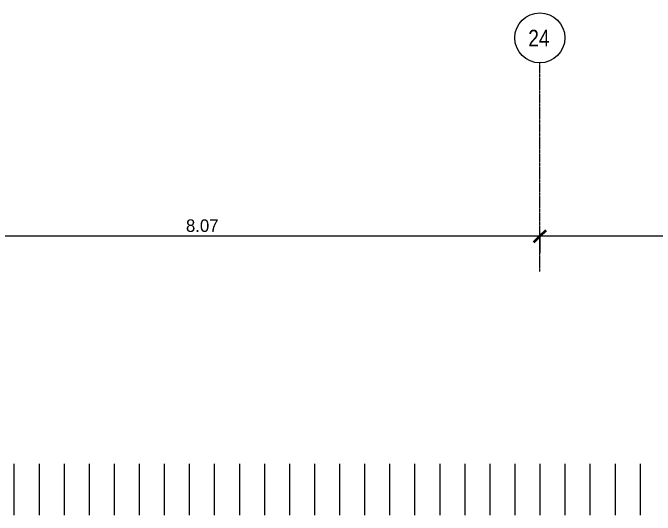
# Model space of a CAD drawing. Header units: centimetres. Extents: x -13467 to 3766, y -437 to 1921.
# Drawn here: x 276 to 1046, y 1319 to 1921 of the extents above; entities that cross this region are included whole.
import ezdxf

# ---------------------------------------------------------------- set-up
doc = ezdxf.new("R2010")
doc.units = ezdxf.units.CM
doc.linetypes.add('Grid Line', pattern=[2.2225, 1.27, -0.3175, 0.3175, -0.3175])
for name, color, linetype, lineweight in [('A-ANNO-DIMS', 7, 'Continuous', 9), ('A-ANNO-DIMS-100', 7, 'Continuous', 9), ('A-ROOF-PATT', 7, 'Continuous', 35), ('S-GRID', 7, 'Continuous', 9), ('S-GRID-IDEN', 7, 'Continuous', 9)]:
    doc.layers.add(name, color=color, linetype=linetype, lineweight=lineweight)
doc.styles.add('Century Gothic_1', font='GOTHIC.TTF', dxfattribs={"height": 15})
doc.styles.add('Saira Condensed', font='SairaCondensed-Regular.ttf', dxfattribs={"height": 20})
doc.dimstyles.new('FCA_N_Cotas_E100', dxfattribs={"dimscale": 30.48, "dimtxt": 15.662524, "dimasz": 0.492126, "dimexe": 0.656168, "dimexo": 0.656168, "dimgap": 0.032808, "dimtad": 1, "dimlfac": 0.01, "dimrnd": 0.01, "dimzin": 0, "dimdsep": 46, "dimtxsty": 'Century Gothic_1', "dimblk1": 'OBLIQUE', "dimblk2": 'OBLIQUE', "dimsah": 1, "dimcen": 0.09, "dimdle": 0.656168, "dimazin": 2, "dimtfac": 1, "dimtdec": 4, "dimtix": 1, "dimtmove": 0, "dimatfit": 3, "dimfxl": 1, "dimtvp": 1, "dimtolj": 1, "dimtzin": 0, "dimarcsym": 2})

# ---------------------------------------------------------------- blocks, each defined once
blk = doc.blocks.new('Grid - 3mm-1939417-Sección 1-2')
at = {"layer": 'S-GRID-IDEN', "color": 253, "true_color": 0xaaaaaa}
blk.add_circle((-3346.72, 1891.33), 30, dxfattribs=at)
blk = doc.blocks.new('DIMBLOCK25-Sección 1-2')
at = {"layer": 'A-ANNO-DIMS-100'}
for p, q in [((907.58, 1653.54), (907.58, 1662.93)), ((1540.13, 1653.54), (1540.13, 1662.93)), ((1560.13, 1653.54), (907.58, 1653.54)), ((907.58, 1653.54), (907.58, 1633.54)), ((1540.13, 1653.54), (1540.13, 1633.54))]:
    blk.add_line(p, q, dxfattribs=at)
at = {"layer": 'A-ANNO-DIMS-100', "lineweight": 35}
for p, q in [((907.58, 1653.54), (915.08, 1661.04)), ((1540.13, 1653.54), (1547.63, 1661.04)), ((907.58, 1653.54), (900.08, 1646.04)), ((1540.13, 1653.54), (1532.63, 1646.04))]:
    blk.add_line(p, q, dxfattribs=at)
at = {"layer": 'A-ANNO-DIMS-100', "color": 0, "insert": (1203.47, 1673.76), "char_height": 15, "width": 48.9267, "attachment_point": 1, "line_spacing_factor": 0.984502, "style": 'Century Gothic_1'}
blk.add_mtext('6.33', dxfattribs=at)
blk = doc.blocks.new('_Oblique')
at = {"color": 0, "linetype": 'ByBlock', "lineweight": -2}
blk.add_line((-0.5, -0.5), (0.5, 0.5), dxfattribs=at)
blk = doc.blocks.new('DIMBLOCK26-Sección 1-2')
at = {"layer": 'A-ANNO-DIMS-100'}
for p, q in [((100.47, 1653.54), (100.47, 1662.93)), ((907.58, 1653.54), (907.58, 1662.93)), ((907.58, 1653.54), (100.47, 1653.54)), ((100.47, 1653.54), (100.47, 1633.54)), ((907.58, 1653.54), (907.58, 1633.54))]:
    blk.add_line(p, q, dxfattribs=at)
at = {"layer": 'A-ANNO-DIMS-100', "lineweight": 35}
for p, q in [((100.47, 1653.54), (107.97, 1661.04)), ((907.58, 1653.54), (915.08, 1661.04)), ((100.47, 1653.54), (92.97, 1646.04)), ((907.58, 1653.54), (900.08, 1646.04))]:
    blk.add_line(p, q, dxfattribs=at)
at = {"layer": 'A-ANNO-DIMS-100', "color": 0, "insert": (483.64, 1673.76), "char_height": 15, "width": 48.9267, "attachment_point": 1, "line_spacing_factor": 0.984502, "style": 'Century Gothic_1'}
blk.add_mtext('8.07', dxfattribs=at)

msp = doc.modelspace()

# ---------------------------------------------------------------- hatches: boundary and pattern name
at = {"layer": 'A-ROOF-PATT', "lineweight": 9, "true_color": 0xc0c0c0}
h = msp.add_hatch(dxfattribs=at)
h.set_pattern_fill('FP_21', color=9, style=0, pattern_type=2)
h.set_pattern_definition([(90, (-5602, 1310.546), (-30, 2e-15), [])])
h.paths.add_polyline_path([(-641.572, 1319.245), (1563.931, 1319.245), (1563.931, 1380.837), (-2348.295, 1380.837), (-2348.295, 1319.245), (-848.288, 1319.245)])

# ---------------------------------------------------------------- linework, layer by layer
at = {"layer": 'S-GRID', "color": 253, "linetype": 'Grid Line', "true_color": 0xaaaaaa}
msp.add_line((907.583, 1611.334), (907.583, 1861.334), dxfattribs=at)

# ---------------------------------------------------------------- block references
at = {"layer": 'S-GRID-IDEN', "color": 253, "true_color": 0xaaaaaa}
msp.add_blockref('Grid - 3mm-1939417-Sección 1-2', (4254.304, 0), dxfattribs=at)

# ---------------------------------------------------------------- texts
at = {"layer": 'S-GRID-IDEN', "color": 253, "true_color": 0xaaaaaa, "insert": (893.71, 1901.014), "char_height": 20, "width": 32.86919, "attachment_point": 1, "style": 'Saira Condensed'}
msp.add_mtext('24', dxfattribs=at)

# ---------------------------------------------------------------- dimensions: what is measured, and where the dimension line sits
at = {"layer": 'A-ANNO-DIMS'}
for base, p1, p2, override, picture, middle in [((100.469, 1653.535), (907.583, 1642.929), (100.469, 1642.929), {"dimpost": '<>', "dimfxl": 807.114544}, 'DIMBLOCK26-Sección 1-2', (504.026, 1662.413)), ((907.583, 1653.535), (1540.134, 1642.929), (907.583, 1642.929), {"dimpost": '<>', "dimfxl": 632.550415}, 'DIMBLOCK25-Sección 1-2', (1223.859, 1662.413))]:
    dim = msp.add_linear_dim(base=base, p1=p1, p2=p2, dimstyle='FCA_N_Cotas_E100', override=override, dxfattribs=at)
    dim.commit()
    dim.dimension.update_dxf_attribs({"geometry": picture, "text_midpoint": middle})

doc.saveas('drawing.dxf')
